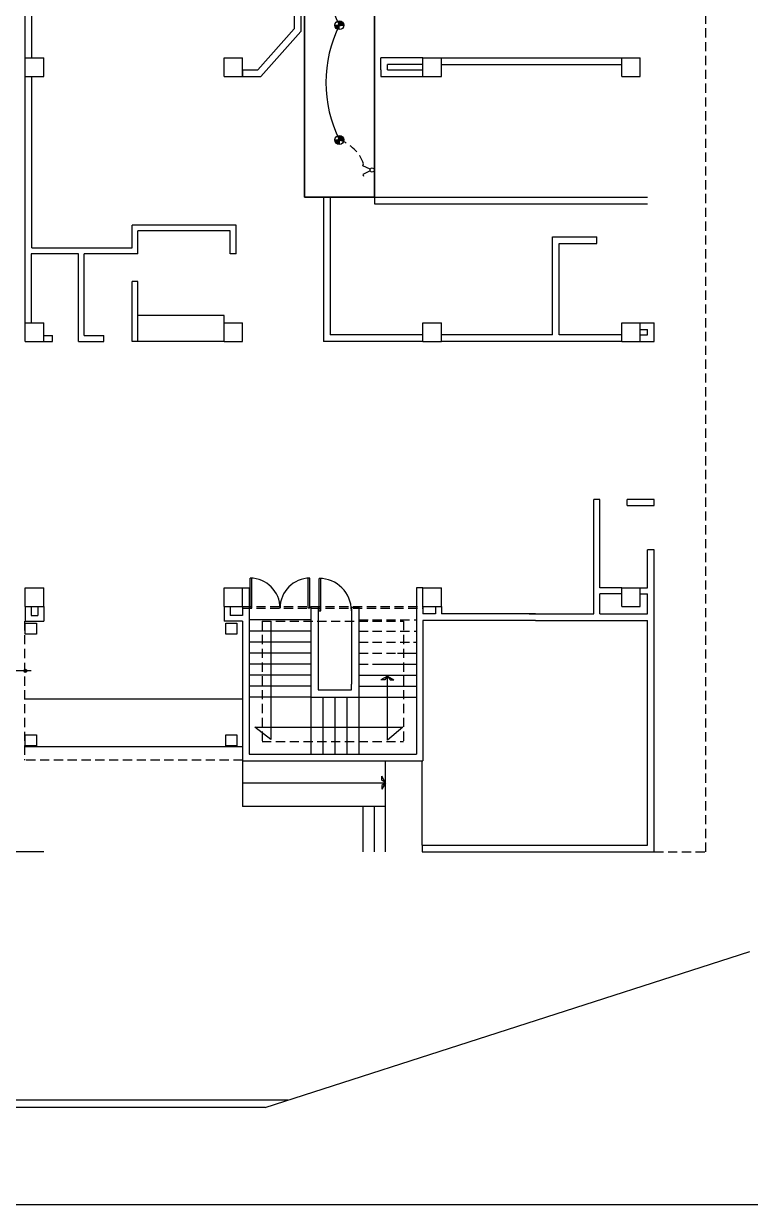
# Model space of a CAD drawing. Extents: x 0 to 130, y 0 to 88.
# Drawn here: x 81.47 to 101.21, y 0 to 32.08 of the extents above; entities that cross this region are included whole.
import ezdxf

# ---------------------------------------------------------------- set-up
doc = ezdxf.new("R2010")
doc.units = 0
doc.header["$MEASUREMENT"] = 0
doc.linetypes.add('HIDDEN', pattern=[0.375, 0.25, -0.125])
doc.layers.get('0').update_dxf_attribs({"color": 2, "linetype": 'CONTINUOUS'})
for name, color, linetype in [('COL', 6, 'CONTINUOUS'), ('DLXSCENE', 7, 'CONTINUOUS'), ('elec circuit', 130, 'CONTINUOUS'), ('Lighting design', 3, 'CONTINUOUS'), ('Lightning', 3, 'CONTINUOUS'), ('MUEBLES', 1, 'CONTINUOUS'), ('OEX', 15, 'CONTINUOUS'), ('PIE', 1, 'CONTINUOUS'), ('PROY', 1, 'HIDDEN'), ('switches', 2, 'CONTINUOUS'), ('VOLADO', 15, 'HIDDEN'), ('WALLS', 5, 'CONTINUOUS'), ('Wire', 2, 'CONTINUOUS')]:
    doc.layers.add(name, color=color, linetype=linetype)

# ---------------------------------------------------------------- blocks, each defined once
blk = doc.blocks.new('*U127')
for p, q in [((89.1, 61.6), (89.1, 27.369)), ((89.1, 27.369), (89.1, 61.6)), ((90.996, 61.6), (90.996, 27.369)), ((90.996, 27.369), (90.996, 61.6)), ((89.1, 27.369), (89.1, 27.369)), ((89.1, 27.369), (90.996, 27.369)), ((90.996, 27.369), (89.1, 27.369)), ((89.1, 27.369), (89.1, 27.369)), ((90.996, 27.369), (90.996, 27.369)), ((90.996, 27.369), (90.996, 27.369))]:
    blk.add_line(p, q)
blk = doc.blocks.new('*U128')
for p, q in [((89.1, 27.369), (89.1, 61.6)), ((90.996, 61.6), (90.996, 27.369)), ((90.996, 27.369), (89.1, 27.369))]:
    blk.add_line(p, q)
blk = doc.blocks.new('*U129')
for p, q in [((89.1, 61.6), (89.1, 27.369)), ((90.996, 27.369), (90.996, 61.6)), ((89.1, 27.369), (90.996, 27.369))]:
    blk.add_line(p, q)
blk = doc.blocks.new('A$C47A00504')
h = blk.add_hatch(color=3)
h.set_gradient(color1=(0, 255, 0), color2=(56, 255, 56), one_color=1, tint=0.61, name='INVCYLINDER')
h.paths.add_polyline_path([(0, 0.348), (0, 0.082, -0.414214), (0.082, 0), (0.348, 0, 0.414214)])
h.paths.add_polyline_path([(0, -0.082, -0.414214), (-0.082, 0), (-0.348, 0, 0.414214), (0, -0.348)])
at = {"layer": 'elec circuit', "color": 3, "linetype": 'Continuous'}
for p, q in [((-0.348, 0), (-0.082, 0)), ((0, 0.082), (0, 0.348)), ((0.082, 0), (0.348, 0)), ((0, -0.348), (0, -0.082))]:
    blk.add_line(p, q, dxfattribs=at)
for radius in [0.348, 0.0817]:
    blk.add_circle((0, 0), radius, dxfattribs=at)
blk = doc.blocks.new('A$Ca9f59735')
at = {"layer": 'Lighting design', "color": 3, "xscale": 0.3, "yscale": 0.3, "zscale": 0.3}
blk.add_blockref('A$C47A00504', (0.104, 0.104), dxfattribs=at)

msp = doc.modelspace()

# ---------------------------------------------------------------- hatches: boundary and pattern name
h = msp.add_hatch(color=253)
edge = h.paths.add_edge_path()
edge.add_arc((81.516, 14.496), 0.0412, 0, 360)

# ---------------------------------------------------------------- linework, layer by layer
at = {"color": 253, "linetype": 'HIDDEN'}
for p, q in [((81.496, 15.843), (81.496, 12.067)), ((87.416, 12.067), (81.516, 12.067))]:
    msp.add_line(p, q, dxfattribs=at)
at = {"color": 253}
for p, q in [((89.273, 15.878), (87.596, 15.878)), ((88.18, 15.848), (88.18, 12.627)), ((89.273, 15.578), (87.596, 15.578)), ((89.273, 15.278), (87.596, 15.278)), ((92.062, 15.278), (92.136, 15.278)), ((89.273, 14.978), (87.596, 14.978)), ((91.626, 14.978), (92.136, 14.978)), ((81.679, 14.496), (80.65, 14.496)), ((89.273, 14.678), (87.596, 14.678)), ((91.19, 14.678), (92.136, 14.678)), ((89.273, 14.378), (87.596, 14.378)), ((90.754, 14.378), (92.136, 14.378)), ((91.351, 14.35), (91.172, 14.251)), ((91.277, 14.251), (91.172, 14.251)), ((91.351, 14.35), (91.277, 14.251)), ((91.351, 14.35), (91.529, 14.251)), ((91.351, 12.613), (91.351, 14.35)), ((91.351, 14.35), (91.424, 14.251)), ((91.424, 14.251), (91.529, 14.251)), ((89.273, 14.078), (87.596, 14.078)), ((90.573, 14.078), (92.136, 14.078)), ((89.273, 13.778), (87.596, 13.778)), ((89.273, 13.778), (89.273, 12.228)), ((89.273, 13.778), (89.273, 12.228)), ((89.598, 13.778), (89.598, 12.228)), ((89.598, 13.778), (89.598, 12.228)), ((89.923, 13.778), (89.923, 12.228)), ((89.923, 13.778), (89.923, 12.228)), ((90.248, 13.778), (90.248, 12.228)), ((90.248, 13.778), (90.248, 12.228)), ((90.573, 13.778), (92.136, 13.778)), ((90.573, 13.778), (90.573, 12.228)), ((90.573, 13.778), (90.573, 12.228)), ((87.745, 12.964), (91.772, 12.964)), ((88.18, 12.627), (87.745, 12.964)), ((91.772, 12.964), (91.351, 12.613)), ((92.296, 9.758), (92.296, 12.048)), ((91.197, 11.53), (91.197, 11.636)), ((91.296, 11.457), (91.197, 11.636)), ((87.416, 11.457), (91.296, 11.457)), ((91.296, 11.457), (91.197, 11.53)), ((91.296, 11.457), (91.197, 11.384)), ((91.296, 11.457), (91.197, 11.278)), ((91.197, 11.384), (91.197, 11.278))]:
    msp.add_line(p, q, dxfattribs=at)
msp.add_circle((81.516, 14.496), 0.0412, dxfattribs=at)
at = {"layer": 'COL', "color": 253}
for p, q in [((81.516, 31.148), (82.016, 31.148)), ((81.516, 30.648), (81.516, 31.148)), ((82.016, 30.648), (82.016, 31.148)), ((86.916, 30.648), (86.916, 31.148)), ((86.916, 31.148), (87.416, 31.148)), ((87.416, 30.648), (87.416, 31.148)), ((92.316, 31.148), (92.816, 31.148)), ((92.316, 30.648), (92.316, 31.148)), ((92.816, 30.648), (92.816, 31.148)), ((97.716, 31.148), (98.216, 31.148)), ((97.716, 30.648), (97.716, 31.148)), ((98.216, 30.648), (98.216, 31.148)), ((81.516, 30.648), (82.016, 30.648)), ((86.916, 30.648), (87.416, 30.648)), ((92.316, 30.648), (92.816, 30.648)), ((97.716, 30.648), (98.216, 30.648)), ((81.516, 23.948), (82.016, 23.948)), ((81.516, 23.448), (81.516, 23.948)), ((82.016, 23.448), (82.016, 23.948)), ((86.916, 23.448), (86.916, 23.948)), ((86.916, 23.948), (87.416, 23.948)), ((87.416, 23.448), (87.416, 23.948)), ((92.316, 23.948), (92.816, 23.948)), ((92.316, 23.448), (92.316, 23.948)), ((92.816, 23.448), (92.816, 23.948)), ((97.716, 23.448), (97.716, 23.948)), ((97.716, 23.948), (98.216, 23.948)), ((98.216, 23.448), (98.216, 23.948)), ((81.516, 23.448), (82.016, 23.448)), ((86.916, 23.448), (87.416, 23.448)), ((92.316, 23.448), (92.816, 23.448)), ((97.716, 23.448), (98.216, 23.448)), ((81.516, 16.248), (81.516, 16.748)), ((81.516, 16.748), (82.016, 16.748)), ((81.516, 16.248), (81.516, 16.748)), ((82.016, 16.248), (82.016, 16.748)), ((86.916, 16.748), (87.416, 16.748)), ((86.916, 16.248), (86.916, 16.748)), ((87.416, 16.248), (87.416, 16.748)), ((92.316, 16.748), (92.816, 16.748)), ((92.316, 16.248), (92.316, 16.748)), ((92.816, 16.248), (92.816, 16.748)), ((97.716, 16.748), (98.216, 16.748)), ((97.716, 16.248), (97.716, 16.748)), ((98.216, 16.248), (98.216, 16.748)), ((81.516, 16.248), (82.016, 16.248)), ((86.916, 16.248), (87.416, 16.248)), ((92.316, 16.248), (92.816, 16.248)), ((97.716, 16.248), (98.216, 16.248))]:
    msp.add_line(p, q, dxfattribs=at)
for points in [[(81.516, 15.793), (81.816, 15.793), (81.816, 15.493), (81.516, 15.493)], [(86.961, 15.793), (87.261, 15.793), (87.261, 15.493), (86.961, 15.493)], [(81.516, 12.758), (81.816, 12.758), (81.816, 12.458), (81.516, 12.458)], [(86.961, 12.758), (87.261, 12.758), (87.261, 12.458), (86.961, 12.458)]]:
    msp.add_lwpolyline(points, close=True, dxfattribs=at)
at = {"layer": 'Lightning', "linetype": 'HIDDEN'}
msp.add_arc((89.682, 27.894), 1.09, 20.1993, 70.5116, dxfattribs=at)
at = {"layer": 'MUEBLES', "color": 253}
for p, q in [((86.916, 24.148), (84.576, 24.148)), ((86.916, 23.948), (86.916, 24.148)), ((86.916, 23.448), (84.576, 23.448)), ((87.622, 16.201), (87.622, 17.014)), ((87.667, 16.201), (87.667, 17.014)), ((89.201, 16.201), (89.201, 17.014)), ((89.247, 16.201), (89.247, 17.014)), ((89.493, 16.129), (89.493, 17.009)), ((89.543, 16.129), (89.543, 17.009)), ((87.622, 16.201), (87.667, 16.201)), ((87.622, 16.201), (87.667, 16.201)), ((89.247, 16.201), (89.201, 16.201)), ((89.247, 16.201), (89.201, 16.201)), ((89.493, 16.129), (89.543, 16.129)), ((89.493, 16.129), (89.543, 16.129))]:
    msp.add_line(p, q, dxfattribs=at)
for centre, radius, start, end in [((87.622, 16.201), 0.813, 0, 90), ((89.247, 16.201), 0.813, 90, 180), ((89.493, 16.129), 0.88, 0, 90)]:
    msp.add_arc(centre, radius, start, end, dxfattribs=at)
at = {"layer": 'OEX', "color": 253}
for p, q in [((87.416, 13.728), (81.516, 13.728)), ((87.416, 12.428), (81.516, 12.428)), ((87.416, 12.048), (87.416, 10.813)), ((91.296, 9.578), (91.296, 12.048)), ((91.296, 10.813), (87.416, 10.813)), ((90.696, 9.578), (90.696, 10.813)), ((90.996, 9.578), (90.996, 10.813)), ((82.016, 9.578), (79.516, 9.578)), ((88.027, 2.628), (101.196, 6.874)), ((88.647, 2.828), (7.806, 2.828)), ((88.027, 2.628), (7.806, 2.628))]:
    msp.add_line(p, q, dxfattribs=at)
at = {"layer": 'PIE', "color": 253}
msp.add_lwpolyline([(0, 0), (130, 0), (130, 87.811), (0, 87.811)], close=True, dxfattribs=at)
at = {"layer": 'PROY', "color": 253, "linetype": 'HIDDEN'}
for p, q in [((87.416, 16.248), (92.316, 16.248)), ((87.416, 16.198), (92.316, 16.198)), ((87.946, 15.848), (91.786, 15.848)), ((87.946, 15.848), (87.946, 12.578)), ((90.573, 15.878), (92.136, 15.878)), ((91.786, 15.848), (91.786, 12.578)), ((90.573, 15.578), (92.136, 15.578)), ((90.573, 15.278), (92.062, 15.278)), ((90.573, 14.978), (91.626, 14.978)), ((90.573, 14.678), (91.19, 14.678)), ((90.573, 14.378), (90.754, 14.378)), ((87.946, 12.578), (91.786, 12.578))]:
    msp.add_line(p, q, dxfattribs=at)
at = {"layer": 'switches', "color": 2}
for p, q in [((90.681, 28.219), (90.704, 28.27)), ((90.884, 28.126), (90.681, 28.219)), ((90.884, 28.08), (90.681, 27.986)), ((90.681, 27.986), (90.704, 27.936))]:
    msp.add_line(p, q, dxfattribs=at)
msp.add_circle((90.935, 28.103), 0.0559, dxfattribs=at)
at = {"layer": 'VOLADO', "color": 253}
for p, q in [((99.996, 9.578), (99.996, 61.498)), ((98.596, 9.578), (99.996, 9.578))]:
    msp.add_line(p, q, dxfattribs=at)
at = {"layer": 'WALLS', "color": 253}
for p, q in [((81.516, 31.148), (81.516, 37.848)), ((81.696, 31.148), (81.696, 33.688)), ((88.816, 33.688), (88.816, 31.937)), ((88.996, 33.688), (88.996, 31.868)), ((87.835, 30.828), (88.816, 31.937)), ((87.916, 30.648), (88.996, 31.868)), ((92.316, 31.148), (91.176, 31.148)), ((91.176, 30.828), (91.176, 31.148)), ((92.816, 31.148), (97.716, 31.148)), ((87.416, 30.828), (87.835, 30.828)), ((87.416, 30.828), (87.416, 30.648)), ((91.176, 30.828), (91.176, 30.648)), ((92.316, 30.968), (91.356, 30.968)), ((91.356, 30.828), (91.356, 30.968)), ((91.356, 30.828), (92.316, 30.828)), ((92.816, 30.968), (97.716, 30.968)), ((81.516, 23.948), (81.516, 30.648)), ((81.696, 25.988), (81.696, 30.648)), ((87.416, 30.648), (87.916, 30.648)), ((91.176, 30.648), (92.316, 30.648)), ((89.616, 27.368), (89.616, 23.448)), ((89.796, 27.368), (89.616, 27.368)), ((89.796, 27.368), (89.796, 23.628)), ((90.996, 27.368), (98.416, 27.368)), ((90.996, 27.368), (90.996, 27.188)), ((90.996, 27.188), (98.416, 27.188)), ((84.416, 25.988), (84.416, 26.608)), ((87.246, 26.608), (84.416, 26.608)), ((87.076, 26.448), (84.576, 26.448)), ((84.576, 25.828), (84.576, 26.448)), ((87.076, 25.828), (87.076, 26.448)), ((87.246, 25.828), (87.246, 26.608)), ((81.696, 25.988), (84.416, 25.988)), ((95.836, 23.628), (95.836, 26.288)), ((95.836, 26.288), (97.036, 26.288)), ((96.016, 23.628), (96.016, 26.108)), ((96.016, 26.108), (97.036, 26.108)), ((97.036, 26.108), (97.036, 26.288)), ((81.676, 25.828), (81.676, 23.948)), ((82.956, 25.828), (81.676, 25.828)), ((82.956, 23.448), (82.956, 25.828)), ((84.576, 25.828), (83.116, 25.828)), ((83.116, 23.608), (83.116, 25.828)), ((87.241, 25.828), (87.076, 25.828)), ((84.416, 23.448), (84.416, 25.078)), ((84.576, 25.078), (84.416, 25.078)), ((84.576, 23.448), (84.576, 25.078)), ((98.216, 23.948), (98.596, 23.948)), ((98.216, 23.768), (98.416, 23.768)), ((98.416, 23.628), (98.416, 23.768)), ((98.416, 23.628), (98.416, 23.768)), ((98.596, 23.448), (98.596, 23.948)), ((82.016, 23.608), (82.256, 23.608)), ((82.016, 23.448), (82.256, 23.448)), ((82.256, 23.448), (82.256, 23.608)), ((82.956, 23.448), (83.646, 23.448)), ((83.116, 23.608), (83.646, 23.608)), ((83.646, 23.448), (83.646, 23.608)), ((84.576, 23.448), (84.416, 23.448)), ((92.316, 23.448), (89.616, 23.448)), ((92.316, 23.628), (89.796, 23.628)), ((95.836, 23.628), (92.816, 23.628)), ((97.716, 23.448), (92.816, 23.448)), ((97.716, 23.628), (96.016, 23.628)), ((98.216, 23.628), (98.416, 23.628)), ((98.216, 23.448), (98.596, 23.448)), ((96.956, 16.048), (96.956, 19.148)), ((97.116, 19.148), (96.956, 19.148)), ((97.116, 16.748), (97.116, 19.148)), ((97.866, 18.988), (97.866, 19.148)), ((98.596, 19.148), (97.866, 19.148)), ((97.866, 18.988), (98.596, 18.988)), ((98.596, 18.988), (98.596, 19.148)), ((98.596, 17.788), (98.416, 17.788)), ((98.416, 16.748), (98.416, 17.788)), ((98.596, 9.578), (98.596, 17.788)), ((87.416, 16.748), (87.596, 16.748)), ((87.596, 16.748), (87.596, 12.228)), ((92.136, 16.748), (92.136, 12.228)), ((92.316, 16.748), (92.136, 16.748)), ((97.716, 16.748), (97.116, 16.748)), ((98.216, 16.748), (98.416, 16.748)), ((97.716, 16.588), (97.116, 16.588)), ((97.116, 16.048), (97.116, 16.588)), ((98.216, 16.588), (98.416, 16.588)), ((98.416, 16.048), (98.416, 16.588)), ((81.516, 16.248), (81.516, 15.843)), ((81.676, 16.248), (81.676, 16.003)), ((81.856, 16.248), (81.856, 16.003)), ((82.016, 16.248), (82.016, 15.843)), ((86.916, 16.248), (86.916, 15.843)), ((87.076, 16.248), (87.076, 16.003)), ((87.416, 16.248), (87.416, 16.003)), ((89.273, 16.248), (89.273, 13.778)), ((89.273, 16.248), (89.473, 16.248)), ((89.473, 16.248), (89.473, 13.978)), ((90.373, 16.224), (90.373, 14.133)), ((90.573, 16.224), (90.573, 14.314)), ((92.316, 16.248), (92.316, 16.048)), ((92.656, 16.048), (92.316, 16.048)), ((92.656, 16.248), (92.656, 16.048)), ((92.816, 16.248), (92.816, 16.048)), ((95.371, 16.048), (92.816, 16.048)), ((95.198, 16.048), (96.956, 16.048)), ((97.116, 16.048), (98.416, 16.048)), ((81.516, 15.843), (82.016, 15.843)), ((81.676, 16.003), (81.856, 16.003)), ((87.416, 15.843), (86.916, 15.843)), ((87.416, 16.003), (87.076, 16.003)), ((87.416, 15.843), (87.416, 12.048)), ((95.371, 15.868), (92.316, 15.868)), ((92.316, 15.868), (92.316, 12.048)), ((95.371, 15.868), (98.416, 15.868)), ((98.416, 9.758), (98.416, 15.868)), ((90.373, 13.978), (90.373, 14.133)), ((90.573, 14.314), (90.573, 13.778)), ((89.473, 13.978), (90.373, 13.978)), ((89.273, 13.778), (90.573, 13.778)), ((87.596, 12.228), (92.136, 12.228)), ((87.416, 12.048), (92.316, 12.048)), ((92.296, 9.758), (98.416, 9.758)), ((92.296, 9.758), (92.296, 9.578)), ((92.296, 9.578), (98.596, 9.578))]:
    msp.add_line(p, q, dxfattribs=at)
at = {"layer": 'WALLS', "color": 253, "linetype": 'HIDDEN'}
msp.add_line((90.373, 16.224), (90.573, 16.224), dxfattribs=at)
at = {"layer": 'Wire'}
for centre in [(93.206, 33.591), (93.203, 30.482)]:
    msp.add_arc(centre, 3.522, 153.7843, 206.241, dxfattribs=at)

# ---------------------------------------------------------------- block references
at = {"layer": 'DLXSCENE', "color": 253}
for name in ['*U127', '*U128', '*U129']:
    msp.add_blockref(name, (0, 0), dxfattribs=at)
at = {"layer": 'Lightning', "xscale": 1.148898693361151, "yscale": 1.148898693361151, "zscale": 1.148898693361151}
for p in [(89.924, 31.918), (89.925, 28.801)]:
    msp.add_blockref('A$Ca9f59735', p, dxfattribs=at)

doc.saveas('drawing.dxf')
